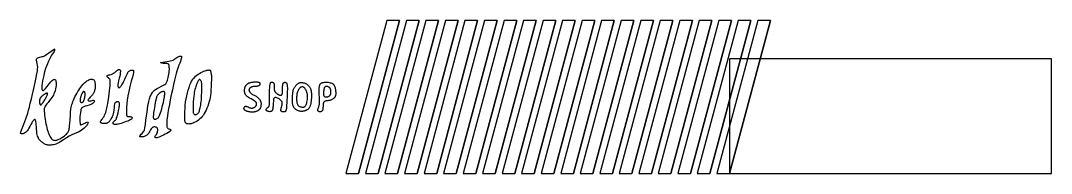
# Model space of a CAD drawing. Header units: millimetres. Extents: x -97 to 94, y 2 to 17.
# Drawn here: x -3.3 to 94.4, y 2.2 to 16.7 of the extents above; entities that cross this region are included whole.
import ezdxf

# ---------------------------------------------------------------- set-up
doc = ezdxf.new("R2010")
doc.units = ezdxf.units.MM
for name, color, linetype in [('FRONT BOX', 6, 'Continuous'), ('FRONT SERRATIONS', 2, 'Continuous'), ('text', 4, 'Continuous')]:
    doc.layers.add(name, color=color, linetype=linetype)

msp = doc.modelspace()

# ---------------------------------------------------------------- linework, layer by layer
at = {"layer": 'FRONT BOX'}
msp.add_lwpolyline([(63.878, 2.226), (94.378, 2.226), (94.378, 13.096), (63.878, 13.096)], close=True, dxfattribs=at)
at = {"layer": 'FRONT SERRATIONS'}
for points in [[(32.61, 16.714), (28.728, 2.226), (32.61, 16.714), (31.41, 16.714), (27.528, 2.226), (28.728, 2.226)], [(34.46, 16.714), (30.578, 2.226), (34.46, 16.714), (33.26, 16.714), (29.378, 2.226), (30.578, 2.226)], [(36.31, 16.714), (32.428, 2.226), (36.31, 16.714), (35.11, 16.714), (31.228, 2.226), (32.428, 2.226)], [(38.16, 16.714), (34.278, 2.226), (38.16, 16.714), (36.96, 16.714), (33.078, 2.226), (34.278, 2.226)], [(40.01, 16.714), (36.128, 2.226), (40.01, 16.714), (38.81, 16.714), (34.928, 2.226), (36.128, 2.226)], [(41.86, 16.714), (37.978, 2.226), (41.86, 16.714), (40.66, 16.714), (36.778, 2.226), (37.978, 2.226)], [(43.71, 16.714), (39.828, 2.226), (43.71, 16.714), (42.51, 16.714), (38.628, 2.226), (39.828, 2.226)], [(45.56, 16.714), (41.678, 2.226), (45.56, 16.714), (44.36, 16.714), (40.478, 2.226), (41.678, 2.226)], [(47.41, 16.714), (43.528, 2.226), (47.41, 16.714), (46.21, 16.714), (42.328, 2.226), (43.528, 2.226)], [(49.26, 16.714), (45.378, 2.226), (49.26, 16.714), (48.06, 16.714), (44.178, 2.226), (45.378, 2.226)], [(51.11, 16.714), (47.228, 2.226), (51.11, 16.714), (49.91, 16.714), (46.028, 2.226), (47.228, 2.226)], [(52.96, 16.714), (49.078, 2.226), (52.96, 16.714), (51.76, 16.714), (47.878, 2.226), (49.078, 2.226)], [(54.81, 16.714), (50.928, 2.226), (54.81, 16.714), (53.61, 16.714), (49.728, 2.226), (50.928, 2.226)], [(56.66, 16.714), (52.778, 2.226), (56.66, 16.714), (55.46, 16.714), (51.578, 2.226), (52.778, 2.226)], [(58.51, 16.714), (54.628, 2.226), (58.51, 16.714), (57.31, 16.714), (53.428, 2.226), (54.628, 2.226)], [(60.36, 16.714), (56.478, 2.226), (60.36, 16.714), (59.16, 16.714), (55.278, 2.226), (56.478, 2.226)], [(62.21, 16.714), (58.328, 2.226), (62.21, 16.714), (61.01, 16.714), (57.128, 2.226), (58.328, 2.226)], [(64.06, 16.714), (60.178, 2.226), (64.06, 16.714), (62.86, 16.714), (58.978, 2.226), (60.178, 2.226)], [(65.91, 16.714), (62.028, 2.226), (65.91, 16.714), (64.71, 16.714), (60.828, 2.226), (62.028, 2.226)], [(67.76, 16.714), (63.878, 2.226), (67.76, 16.714), (66.56, 16.714), (62.678, 2.226), (63.878, 2.226)]]:
    msp.add_lwpolyline(points, close=True, dxfattribs=at)
at = {"layer": 'text'}
for points in [[(-0.083, 13.943), (-0.095, 13.878), (-0.129, 13.794), (-0.185, 13.691), (-0.264, 13.567), (-0.366, 13.425), (-0.466, 13.259), (-0.566, 13.072), (-0.664, 12.862), (-0.762, 12.629), (-0.85, 12.399), (-0.928, 12.172), (-0.997, 11.946), (-1.056, 11.724), (-1.112, 11.493), (-1.162, 11.256), (-1.209, 11.01), (-1.251, 10.757), (-1.28, 10.554), (-1.297, 10.399), (-1.301, 10.294), (-1.293, 10.238), (-1.28, 10.192), (-1.263, 10.155), (-1.243, 10.129), (-1.218, 10.112), (-1.194, 10.1), (-1.17, 10.094), (-1.147, 10.091), (-1.125, 10.094), (-1.058, 10.157), (-0.947, 10.281), (-0.79, 10.465), (-0.589, 10.709), (-0.427, 10.898), (-0.304, 11.033), (-0.219, 11.112), (-0.172, 11.135), (-0.128, 11.146), (-0.086, 11.142), (-0.045, 11.125), (-0.007, 11.094), (0.024, 11.037), (0.048, 10.955), (0.064, 10.847), (0.072, 10.714), (0.067, 10.569), (0.048, 10.412), (0.014, 10.244), (-0.033, 10.064), (-0.083, 9.904), (-0.135, 9.766), (-0.19, 9.648), (-0.247, 9.552), (-0.326, 9.435), (-0.429, 9.297), (-0.554, 9.139), (-0.702, 8.961), (-0.819, 8.813), (-0.907, 8.694), (-0.965, 8.606), (-0.993, 8.549), (-1.016, 8.491), (-1.035, 8.433), (-1.05, 8.376), (-1.061, 8.318), (-1.064, 8.227), (-1.059, 8.102), (-1.048, 7.942), (-1.029, 7.749), (-1.004, 7.551), (-0.973, 7.349), (-0.937, 7.142), (-0.896, 6.932), (-0.853, 6.736), (-0.81, 6.556), (-0.767, 6.392), (-0.722, 6.243), (-0.673, 6.099), (-0.62, 5.962), (-0.561, 5.831), (-0.499, 5.705), (-0.436, 5.601), (-0.373, 5.516), (-0.309, 5.453), (-0.246, 5.41), (-0.179, 5.379), (-0.11, 5.361), (-0.039, 5.355), (0.035, 5.362), (0.134, 5.391), (0.257, 5.442), (0.405, 5.514), (0.578, 5.608), (0.729, 5.7), (0.858, 5.787), (0.966, 5.872), (1.052, 5.953), (1.124, 6.03), (1.18, 6.102), (1.221, 6.17), (1.246, 6.233), (1.27, 6.304), (1.292, 6.385), (1.311, 6.473), (1.329, 6.57), (1.349, 6.742), (1.37, 6.989), (1.393, 7.311), (1.417, 7.707), (1.443, 8.037), (1.471, 8.301), (1.501, 8.498), (1.533, 8.629), (1.57, 8.762), (1.611, 8.896), (1.656, 9.032), (1.707, 9.17), (1.768, 9.317), (1.84, 9.474), (1.922, 9.639), (2.016, 9.814), (2.111, 9.979), (2.208, 10.133), (2.306, 10.278), (2.406, 10.412), (2.503, 10.536), (2.599, 10.649), (2.693, 10.75), (2.784, 10.84), (2.877, 10.92), (2.97, 10.989), (3.065, 11.048), (3.16, 11.095), (3.245, 11.131), (3.321, 11.154), (3.386, 11.165), (3.443, 11.164), (3.495, 11.155), (3.545, 11.14), (3.59, 11.117), (3.633, 11.088), (3.668, 11.051), (3.698, 11.005), (3.721, 10.953), (3.737, 10.892), (3.75, 10.82), (3.761, 10.736), (3.769, 10.64), (3.774, 10.532), (3.774, 10.431), (3.767, 10.338), (3.755, 10.251), (3.737, 10.172), (3.716, 10.095), (3.692, 10.019), (3.665, 9.945), (3.634, 9.873), (3.582, 9.787), (3.507, 9.687), (3.409, 9.573), (3.289, 9.444), (3.196, 9.341), (3.129, 9.263), (3.089, 9.211), (3.075, 9.183), (3.076, 9.157), (3.093, 9.134), (3.126, 9.113), (3.173, 9.094), (3.232, 9.088), (3.303, 9.094), (3.385, 9.112), (3.478, 9.143), (3.555, 9.157), (3.614, 9.155), (3.657, 9.137), (3.684, 9.102), (3.69, 9.06), (3.676, 9.011), (3.643, 8.956), (3.589, 8.894), (3.496, 8.831), (3.364, 8.768), (3.191, 8.704), (2.979, 8.64), (2.81, 8.586), (2.685, 8.542), (2.603, 8.508), (2.565, 8.484), (2.53, 8.458), (2.499, 8.428), (2.471, 8.396), (2.447, 8.361), (2.422, 8.285), (2.396, 8.168), (2.369, 8.011), (2.342, 7.814), (2.323, 7.626), (2.313, 7.448), (2.312, 7.279), (2.32, 7.12), (2.33, 6.998), (2.341, 6.913), (2.355, 6.864), (2.37, 6.853), (2.387, 6.845), (2.407, 6.841), (2.429, 6.84), (2.453, 6.842), (2.502, 6.859), (2.575, 6.891), (2.672, 6.939), (2.794, 7.001), (2.897, 7.049), (2.981, 7.084), (3.058, 7.108), (3.118, 7.066), (3.086, 6.966), (3.038, 6.88), (2.993, 6.814), (2.943, 6.749), (2.886, 6.686), (2.813, 6.612), (2.721, 6.526), (2.611, 6.429), (2.484, 6.321), (2.338, 6.223), (2.172, 6.135), (1.986, 6.058), (1.781, 5.991), (1.555, 5.892), (1.309, 5.763), (1.042, 5.602), (0.754, 5.41), (0.511, 5.256), (0.311, 5.138), (0.155, 5.057), (0.043, 5.013), (-0.07, 4.976), (-0.183, 4.946), (-0.298, 4.923), (-0.415, 4.908), (-0.521, 4.9), (-0.617, 4.901), (-0.703, 4.909), (-0.78, 4.926), (-0.854, 4.948), (-0.927, 4.974), (-0.997, 5.005), (-1.066, 5.041), (-1.133, 5.082), (-1.2, 5.127), (-1.266, 5.178), (-1.331, 5.233), (-1.392, 5.291), (-1.45, 5.351), (-1.505, 5.414), (-1.556, 5.479), (-1.603, 5.557), (-1.646, 5.649), (-1.685, 5.754), (-1.72, 5.872), (-1.749, 6.02), (-1.773, 6.197), (-1.791, 6.405), (-1.804, 6.641), (-1.817, 6.837), (-1.831, 6.992), (-1.844, 7.105), (-1.859, 7.177), (-1.873, 7.238), (-1.888, 7.286), (-1.903, 7.323), (-1.918, 7.348), (-1.945, 7.35), (-1.982, 7.331), (-2.03, 7.29), (-2.089, 7.226), (-2.158, 7.133), (-2.236, 7.01), (-2.325, 6.857), (-2.422, 6.675), (-2.508, 6.521), (-2.581, 6.394), (-2.643, 6.295), (-2.693, 6.223), (-2.754, 6.16), (-2.827, 6.105), (-2.912, 6.057), (-3.008, 6.017), (-3.089, 5.99), (-3.153, 5.975), (-3.2, 5.972), (-3.231, 5.981), (-3.256, 5.994), (-3.276, 6.01), (-3.29, 6.031), (-3.297, 6.055), (-3.272, 6.153), (-3.212, 6.323), (-3.119, 6.566), (-2.992, 6.882), (-2.884, 7.158), (-2.796, 7.394), (-2.728, 7.589), (-2.679, 7.744), (-2.62, 7.949), (-2.549, 8.206), (-2.469, 8.514), (-2.378, 8.872), (-2.278, 9.284), (-2.169, 9.748), (-2.052, 10.266), (-1.927, 10.837), (-1.827, 11.308), (-1.753, 11.678), (-1.706, 11.948), (-1.684, 12.119), (-1.679, 12.291), (-1.69, 12.465), (-1.716, 12.64), (-1.759, 12.818), (-1.781, 12.959), (-1.781, 13.062), (-1.76, 13.129), (-1.717, 13.159), (-1.655, 13.188), (-1.573, 13.217), (-1.472, 13.244), (-1.352, 13.272), (-1.248, 13.298), (-1.162, 13.324), (-1.094, 13.349), (-1.042, 13.374), (-0.947, 13.432), (-0.809, 13.523), (-0.628, 13.647), (-0.403, 13.804), (-0.235, 13.922), (-0.122, 14.001), (-0.066, 14.04), (-0.066, 14.04), (-0.069, 14.024), (-0.075, 13.991)], [(11.936, 13.195), (11.921, 13.099), (11.889, 12.981), (11.843, 12.84), (11.78, 12.677), (11.703, 12.493), (11.63, 12.303), (11.561, 12.11), (11.498, 11.911), (11.44, 11.709), (11.369, 11.432), (11.285, 11.082), (11.189, 10.658), (11.081, 10.16), (10.98, 9.679), (10.887, 9.216), (10.802, 8.769), (10.725, 8.34), (10.662, 7.981), (10.615, 7.69), (10.583, 7.469), (10.566, 7.317), (10.554, 7.175), (10.547, 7.044), (10.544, 6.924), (10.546, 6.814), (10.554, 6.72), (10.569, 6.643), (10.589, 6.581), (10.617, 6.535), (10.654, 6.496), (10.702, 6.464), (10.759, 6.439), (10.827, 6.421), (10.879, 6.399), (10.915, 6.373), (10.936, 6.342), (10.94, 6.308), (10.905, 6.259), (10.83, 6.195), (10.715, 6.115), (10.561, 6.021), (10.406, 5.934), (10.252, 5.854), (10.098, 5.782), (9.945, 5.717), (9.817, 5.666), (9.714, 5.63), (9.638, 5.608), (9.587, 5.6), (9.541, 5.602), (9.502, 5.612), (9.468, 5.632), (9.44, 5.66), (9.436, 5.703), (9.456, 5.759), (9.499, 5.829), (9.567, 5.912), (9.62, 5.999), (9.659, 6.091), (9.683, 6.187), (9.693, 6.288), (9.695, 6.374), (9.689, 6.447), (9.674, 6.506), (9.65, 6.551), (9.613, 6.586), (9.563, 6.611), (9.499, 6.625), (9.421, 6.63), (9.351, 6.626), (9.289, 6.615), (9.235, 6.596), (9.188, 6.569), (9.138, 6.52), (9.082, 6.448), (9.023, 6.354), (8.958, 6.237), (8.897, 6.134), (8.837, 6.045), (8.78, 5.971), (8.725, 5.91), (8.668, 5.858), (8.611, 5.812), (8.552, 5.774), (8.492, 5.743), (8.424, 5.719), (8.348, 5.701), (8.265, 5.689), (8.173, 5.684), (8.102, 5.683), (8.052, 5.686), (8.021, 5.694), (8.011, 5.706), (8.004, 5.72), (8.001, 5.736), (8.001, 5.754), (8.004, 5.773), (8.028, 5.81), (8.072, 5.864), (8.137, 5.934), (8.222, 6.022), (8.294, 6.107), (8.353, 6.19), (8.398, 6.271), (8.429, 6.351), (8.471, 6.549), (8.522, 6.866), (8.583, 7.302), (8.653, 7.858), (8.714, 8.308), (8.765, 8.653), (8.807, 8.894), (8.839, 9.029), (8.873, 9.159), (8.908, 9.283), (8.946, 9.401), (8.985, 9.514), (9.029, 9.619), (9.078, 9.716), (9.131, 9.806), (9.189, 9.888), (9.245, 9.961), (9.299, 10.026), (9.352, 10.082), (9.402, 10.13), (9.498, 10.196), (9.64, 10.278), (9.826, 10.377), (10.058, 10.493), (10.239, 10.591), (10.371, 10.671), (10.453, 10.733), (10.485, 10.777), (10.517, 10.833), (10.551, 10.902), (10.585, 10.982), (10.62, 11.075), (10.654, 11.187), (10.687, 11.318), (10.719, 11.468), (10.749, 11.636), (10.772, 11.792), (10.788, 11.934), (10.795, 12.062), (10.795, 12.177), (10.793, 12.276), (10.788, 12.359), (10.78, 12.426), (10.771, 12.477), (10.757, 12.52), (10.74, 12.557), (10.72, 12.587), (10.696, 12.609), (10.647, 12.627), (10.573, 12.639), (10.474, 12.646), (10.351, 12.648), (10.245, 12.655), (10.157, 12.668), (10.075, 12.693), (9.959, 12.749), (10.587, 12.852), (10.878, 12.904), (11.042, 12.938), (11.149, 12.968), (11.198, 12.991), (11.258, 13.028), (11.329, 13.076), (11.411, 13.137), (11.505, 13.209), (11.594, 13.265), (11.68, 13.305), (11.763, 13.327), (11.842, 13.332), (11.901, 13.336), (11.94, 13.339), (11.96, 13.34), (11.96, 13.34), (11.956, 13.315), (11.948, 13.267)], [(7.393, 11.954), (7.4, 11.915), (7.403, 11.878), (7.404, 11.844), (7.402, 11.811), (7.398, 11.781), (7.361, 11.631), (7.292, 11.362), (7.19, 10.974), (7.056, 10.467), (6.947, 9.999), (6.864, 9.568), (6.807, 9.176), (6.775, 8.822), (6.751, 8.531), (6.735, 8.304), (6.726, 8.14), (6.726, 8.04), (6.727, 7.951), (6.731, 7.874), (6.737, 7.808), (6.744, 7.753), (6.758, 7.709), (6.776, 7.674), (6.8, 7.649), (6.83, 7.633), (6.873, 7.621), (6.93, 7.613), (7.001, 7.608), (7.086, 7.607), (7.153, 7.6), (7.203, 7.587), (7.235, 7.57), (7.25, 7.547), (7.26, 7.523), (7.266, 7.499), (7.268, 7.474), (7.265, 7.448), (7.246, 7.418), (7.208, 7.382), (7.154, 7.342), (7.082, 7.296), (6.985, 7.246), (6.863, 7.191), (6.716, 7.132), (6.544, 7.068), (6.384, 7.013), (6.236, 6.968), (6.101, 6.931), (5.978, 6.904), (5.873, 6.884), (5.787, 6.87), (5.72, 6.863), (5.672, 6.863), (5.629, 6.865), (5.591, 6.87), (5.558, 6.877), (5.53, 6.886), (5.507, 6.9), (5.489, 6.916), (5.476, 6.936), (5.467, 6.96), (5.462, 6.983), (5.459, 7.006), (5.459, 7.028), (5.462, 7.05), (5.481, 7.081), (5.516, 7.122), (5.566, 7.172), (5.631, 7.232), (5.685, 7.285), (5.727, 7.332), (5.757, 7.372), (5.776, 7.405), (5.803, 7.481), (5.839, 7.6), (5.883, 7.762), (5.935, 7.967), (5.978, 8.147), (6.012, 8.303), (6.036, 8.434), (6.051, 8.542), (6.062, 8.634), (6.069, 8.711), (6.072, 8.774), (6.071, 8.822), (6.067, 8.864), (6.06, 8.901), (6.049, 8.933), (6.035, 8.959), (6.015, 8.981), (5.987, 8.998), (5.953, 9.01), (5.913, 9.018), (5.873, 9.019), (5.833, 9.014), (5.793, 9.002), (5.753, 8.983), (5.717, 8.962), (5.686, 8.938), (5.658, 8.911), (5.635, 8.881), (5.61, 8.799), (5.583, 8.664), (5.555, 8.477), (5.524, 8.237), (5.494, 8.036), (5.463, 7.873), (5.431, 7.749), (5.398, 7.663), (5.364, 7.579), (5.326, 7.499), (5.287, 7.42), (5.245, 7.345), (5.203, 7.278), (5.162, 7.219), (5.121, 7.169), (5.081, 7.128), (5.039, 7.09), (4.996, 7.057), (4.951, 7.028), (4.904, 7.003), (4.852, 6.983), (4.794, 6.967), (4.73, 6.957), (4.66, 6.951), (4.594, 6.95), (4.53, 6.954), (4.469, 6.963), (4.411, 6.977), (4.364, 6.993), (4.327, 7.013), (4.301, 7.034), (4.285, 7.058), (4.274, 7.082), (4.268, 7.107), (4.266, 7.131), (4.268, 7.155), (4.289, 7.195), (4.329, 7.252), (4.388, 7.324), (4.466, 7.412), (4.538, 7.511), (4.605, 7.622), (4.667, 7.744), (4.724, 7.877), (4.775, 8.01), (4.819, 8.143), (4.856, 8.277), (4.887, 8.41), (4.917, 8.555), (4.947, 8.709), (4.975, 8.874), (5.003, 9.049), (5.032, 9.255), (5.063, 9.492), (5.096, 9.759), (5.13, 10.057), (5.158, 10.311), (5.178, 10.522), (5.191, 10.69), (5.196, 10.814), (5.198, 10.918), (5.195, 11.002), (5.188, 11.066), (5.176, 11.11), (5.154, 11.154), (5.12, 11.196), (5.075, 11.238), (5.019, 11.279), (4.973, 11.315), (4.939, 11.347), (4.916, 11.374), (4.904, 11.396), (4.895, 11.417), (4.89, 11.436), (4.888, 11.454), (4.89, 11.47), (4.897, 11.484), (4.909, 11.498), (4.926, 11.511), (4.947, 11.523), (4.994, 11.54), (5.066, 11.561), (5.162, 11.587), (5.283, 11.617), (5.399, 11.663), (5.51, 11.723), (5.616, 11.798), (5.717, 11.889), (5.801, 11.96), (5.87, 12.012), (5.921, 12.045), (5.957, 12.06), (5.992, 12.07), (6.025, 12.076), (6.057, 12.077), (6.088, 12.074), (6.113, 12.06), (6.132, 12.036), (6.145, 12), (6.152, 11.954), (6.155, 11.903), (6.155, 11.848), (6.151, 11.788), (6.143, 11.724), (6.123, 11.613), (6.089, 11.455), (6.043, 11.25), (5.984, 10.998), (5.941, 10.798), (5.916, 10.648), (5.908, 10.549), (5.918, 10.5), (5.928, 10.46), (5.939, 10.428), (5.951, 10.403), (5.964, 10.387), (5.978, 10.373), (5.992, 10.362), (6.007, 10.354), (6.023, 10.349), (6.045, 10.355), (6.075, 10.373), (6.112, 10.403), (6.155, 10.445), (6.201, 10.496), (6.249, 10.556), (6.299, 10.625), (6.352, 10.703), (6.416, 10.818), (6.492, 10.969), (6.58, 11.157), (6.68, 11.382), (6.763, 11.563), (6.828, 11.7), (6.875, 11.794), (6.906, 11.844), (6.94, 11.888), (6.98, 11.928), (7.023, 11.962), (7.071, 11.992), (7.122, 12.012), (7.176, 12.024), (7.234, 12.027), (7.294, 12.021), (7.339, 12.017), (7.369, 12.014), (7.384, 12.013), (7.384, 12.012), (7.386, 12.003), (7.389, 11.983)], [(14.702, 11.918), (14.723, 11.851), (14.742, 11.776), (14.757, 11.694), (14.769, 11.604), (14.779, 11.506), (14.782, 11.342), (14.779, 11.112), (14.771, 10.817), (14.756, 10.456), (14.738, 10.137), (14.715, 9.86), (14.689, 9.626), (14.658, 9.433), (14.617, 9.236), (14.566, 9.034), (14.504, 8.827), (14.432, 8.614), (14.356, 8.416), (14.278, 8.232), (14.196, 8.062), (14.111, 7.906), (14.017, 7.761), (13.915, 7.625), (13.804, 7.5), (13.684, 7.385), (13.56, 7.282), (13.432, 7.191), (13.299, 7.112), (13.162, 7.045), (13.041, 6.992), (12.937, 6.953), (12.849, 6.928), (12.777, 6.918), (12.709, 6.911), (12.643, 6.909), (12.58, 6.911), (12.519, 6.918), (12.465, 6.932), (12.418, 6.954), (12.377, 6.985), (12.342, 7.023), (12.313, 7.067), (12.289, 7.115), (12.271, 7.169), (12.257, 7.229), (12.249, 7.352), (12.248, 7.538), (12.252, 7.788), (12.262, 8.101), (12.28, 8.408), (12.307, 8.711), (12.342, 9.007), (12.386, 9.298), (12.44, 9.582), (12.503, 9.857), (12.577, 10.124), (12.66, 10.382), (12.742, 10.609), (12.822, 10.802), (12.901, 10.962), (12.978, 11.09), (13.066, 11.211), (13.164, 11.324), (13.273, 11.431), (13.393, 11.53), (13.52, 11.622), (13.654, 11.708), (13.795, 11.787), (13.942, 11.859), (14.073, 11.917), (14.186, 11.962), (14.281, 11.993), (14.359, 12.011), (14.43, 12.023), (14.493, 12.03), (14.548, 12.031), (14.597, 12.027), (14.633, 12.024), (14.657, 12.022), (14.669, 12.02), (14.669, 12.02), (14.675, 12.003), (14.686, 11.969)], [(13.585, 11.073), (13.54, 11.015), (13.499, 10.954), (13.46, 10.89), (13.426, 10.823), (13.395, 10.754), (13.363, 10.669), (13.33, 10.57), (13.295, 10.455), (13.26, 10.326), (13.226, 10.191), (13.194, 10.048), (13.163, 9.9), (13.134, 9.745), (13.108, 9.543), (13.086, 9.294), (13.067, 8.997), (13.052, 8.652), (13.044, 8.378), (13.043, 8.175), (13.05, 8.043), (13.064, 7.981), (13.083, 7.927), (13.109, 7.881), (13.139, 7.843), (13.176, 7.813), (13.217, 7.795), (13.262, 7.789), (13.312, 7.795), (13.366, 7.812), (13.416, 7.836), (13.462, 7.866), (13.503, 7.903), (13.54, 7.946), (13.576, 8), (13.609, 8.067), (13.64, 8.147), (13.669, 8.238), (13.697, 8.338), (13.723, 8.447), (13.747, 8.565), (13.77, 8.691), (13.791, 8.841), (13.811, 9.014), (13.829, 9.21), (13.845, 9.429), (13.857, 9.656), (13.866, 9.892), (13.87, 10.137), (13.871, 10.39), (13.868, 10.596), (13.862, 10.754), (13.853, 10.864), (13.841, 10.927), (13.822, 10.983), (13.794, 11.032), (13.76, 11.074), (13.717, 11.108), (13.685, 11.134), (13.664, 11.151), (13.642, 11.145), (13.619, 11.116)], [(19.357, 10.814), (19.364, 10.792), (19.369, 10.771), (19.372, 10.751), (19.374, 10.731), (19.373, 10.711), (19.371, 10.691), (19.368, 10.671), (19.363, 10.651), (19.356, 10.63), (19.348, 10.611), (19.339, 10.593), (19.328, 10.576), (19.317, 10.561), (19.296, 10.546), (19.268, 10.531), (19.23, 10.517), (19.185, 10.503), (19.127, 10.491), (19.058, 10.481), (18.977, 10.472), (18.883, 10.464), (18.803, 10.457), (18.737, 10.45), (18.683, 10.442), (18.643, 10.435), (18.606, 10.425), (18.573, 10.414), (18.543, 10.401), (18.517, 10.385), (18.492, 10.369), (18.468, 10.352), (18.446, 10.334), (18.425, 10.316), (18.406, 10.297), (18.39, 10.277), (18.376, 10.257), (18.365, 10.236), (18.356, 10.216), (18.349, 10.196), (18.344, 10.178), (18.341, 10.16), (18.342, 10.137), (18.349, 10.108), (18.359, 10.073), (18.375, 10.033), (18.393, 9.993), (18.413, 9.956), (18.436, 9.919), (18.462, 9.885), (18.489, 9.853), (18.519, 9.824), (18.551, 9.798), (18.584, 9.776), (18.629, 9.749), (18.686, 9.718), (18.753, 9.682), (18.832, 9.643), (18.901, 9.607), (18.96, 9.575), (19.009, 9.547), (19.048, 9.523), (19.088, 9.494), (19.13, 9.461), (19.172, 9.422), (19.216, 9.379), (19.257, 9.337), (19.295, 9.295), (19.33, 9.253), (19.362, 9.212), (19.389, 9.172), (19.413, 9.133), (19.432, 9.095), (19.448, 9.057), (19.461, 9.019), (19.471, 8.979), (19.479, 8.939), (19.484, 8.897), (19.487, 8.85), (19.487, 8.8), (19.485, 8.745), (19.481, 8.686), (19.475, 8.63), (19.467, 8.577), (19.456, 8.526), (19.444, 8.479), (19.429, 8.435), (19.412, 8.396), (19.393, 8.362), (19.372, 8.332), (19.348, 8.303), (19.321, 8.275), (19.292, 8.248), (19.259, 8.221), (19.226, 8.196), (19.19, 8.173), (19.153, 8.151), (19.115, 8.131), (19.075, 8.112), (19.034, 8.095), (18.992, 8.081), (18.948, 8.067), (18.902, 8.057), (18.854, 8.048), (18.804, 8.041), (18.752, 8.037), (18.699, 8.035), (18.647, 8.034), (18.594, 8.036), (18.54, 8.039), (18.487, 8.044), (18.434, 8.051), (18.381, 8.059), (18.328, 8.069), (18.277, 8.081), (18.228, 8.094), (18.18, 8.108), (18.134, 8.124), (18.092, 8.14), (18.053, 8.159), (18.018, 8.178), (17.987, 8.198), (17.959, 8.22), (17.933, 8.244), (17.911, 8.27), (17.892, 8.297), (17.877, 8.321), (17.868, 8.341), (17.863, 8.358), (17.863, 8.372), (17.865, 8.387), (17.869, 8.403), (17.873, 8.42), (17.88, 8.438), (17.89, 8.459), (17.903, 8.482), (17.921, 8.508), (17.942, 8.537), (17.961, 8.56), (17.979, 8.577), (17.995, 8.588), (18.01, 8.593), (18.025, 8.596), (18.042, 8.598), (18.059, 8.598), (18.077, 8.596), (18.115, 8.585), (18.173, 8.563), (18.251, 8.53), (18.348, 8.488), (18.428, 8.456), (18.492, 8.433), (18.539, 8.42), (18.569, 8.418), (18.599, 8.417), (18.627, 8.417), (18.655, 8.419), (18.682, 8.422), (18.71, 8.427), (18.74, 8.436), (18.772, 8.447), (18.805, 8.46), (18.838, 8.476), (18.87, 8.495), (18.902, 8.516), (18.933, 8.539), (18.96, 8.564), (18.984, 8.59), (19.004, 8.618), (19.02, 8.647), (19.034, 8.678), (19.046, 8.711), (19.056, 8.744), (19.064, 8.78), (19.068, 8.814), (19.067, 8.847), (19.062, 8.878), (19.052, 8.909), (19.039, 8.938), (19.023, 8.965), (19.004, 8.991), (18.982, 9.015), (18.924, 9.057), (18.831, 9.117), (18.701, 9.195), (18.535, 9.291), (18.4, 9.371), (18.295, 9.436), (18.22, 9.484), (18.176, 9.517), (18.137, 9.548), (18.103, 9.577), (18.076, 9.604), (18.053, 9.629), (18.032, 9.659), (18.012, 9.692), (17.993, 9.73), (17.976, 9.772), (17.961, 9.817), (17.948, 9.865), (17.938, 9.915), (17.931, 9.969), (17.926, 10.022), (17.923, 10.074), (17.922, 10.125), (17.923, 10.175), (17.927, 10.224), (17.934, 10.272), (17.945, 10.32), (17.958, 10.367), (17.973, 10.411), (17.991, 10.451), (18.01, 10.488), (18.032, 10.522), (18.054, 10.555), (18.077, 10.585), (18.101, 10.614), (18.126, 10.641), (18.152, 10.667), (18.181, 10.693), (18.212, 10.718), (18.245, 10.742), (18.278, 10.764), (18.309, 10.782), (18.341, 10.798), (18.371, 10.811), (18.411, 10.824), (18.462, 10.837), (18.521, 10.851), (18.591, 10.866), (18.66, 10.878), (18.727, 10.888), (18.794, 10.895), (18.859, 10.901), (18.922, 10.904), (18.984, 10.906), (19.043, 10.905), (19.101, 10.903), (19.153, 10.898), (19.202, 10.89), (19.246, 10.88), (19.286, 10.867), (19.316, 10.857), (19.336, 10.85), (19.346, 10.847), (19.346, 10.846), (19.348, 10.841), (19.352, 10.83)], [(20.488, 10.877), (20.532, 10.871), (20.569, 10.863), (20.599, 10.854), (20.623, 10.843), (20.64, 10.831), (20.656, 10.817), (20.671, 10.801), (20.685, 10.784), (20.698, 10.764), (20.708, 10.743), (20.717, 10.72), (20.723, 10.695), (20.727, 10.669), (20.73, 10.623), (20.731, 10.559), (20.731, 10.475), (20.729, 10.373), (20.73, 10.287), (20.733, 10.216), (20.739, 10.161), (20.748, 10.123), (20.759, 10.086), (20.771, 10.05), (20.784, 10.016), (20.799, 9.984), (20.816, 9.954), (20.835, 9.925), (20.856, 9.899), (20.879, 9.876), (20.906, 9.852), (20.936, 9.827), (20.97, 9.803), (21.008, 9.778), (21.047, 9.753), (21.087, 9.73), (21.128, 9.707), (21.17, 9.685), (21.208, 9.667), (21.243, 9.653), (21.275, 9.642), (21.303, 9.634), (21.331, 9.632), (21.359, 9.635), (21.388, 9.642), (21.417, 9.655), (21.442, 9.674), (21.464, 9.699), (21.483, 9.73), (21.498, 9.768), (21.51, 9.838), (21.518, 9.94), (21.522, 10.075), (21.523, 10.243), (21.526, 10.385), (21.53, 10.501), (21.537, 10.592), (21.545, 10.657), (21.557, 10.71), (21.571, 10.753), (21.589, 10.784), (21.609, 10.804), (21.632, 10.822), (21.655, 10.837), (21.681, 10.849), (21.708, 10.858), (21.735, 10.863), (21.762, 10.863), (21.79, 10.859), (21.817, 10.85), (21.842, 10.838), (21.864, 10.823), (21.884, 10.804), (21.902, 10.783), (21.918, 10.758), (21.931, 10.729), (21.942, 10.698), (21.951, 10.662), (21.958, 10.61), (21.965, 10.539), (21.972, 10.45), (21.977, 10.344), (21.978, 10.188), (21.975, 9.984), (21.967, 9.731), (21.954, 9.429), (21.941, 9.157), (21.927, 8.917), (21.913, 8.707), (21.898, 8.528), (21.883, 8.386), (21.869, 8.28), (21.854, 8.212), (21.84, 8.18), (21.826, 8.152), (21.81, 8.128), (21.794, 8.108), (21.776, 8.092), (21.756, 8.079), (21.732, 8.069), (21.704, 8.062), (21.673, 8.057), (21.643, 8.055), (21.615, 8.054), (21.587, 8.056), (21.562, 8.059), (21.536, 8.064), (21.51, 8.071), (21.484, 8.079), (21.458, 8.089), (21.435, 8.101), (21.415, 8.114), (21.397, 8.128), (21.383, 8.144), (21.373, 8.167), (21.367, 8.197), (21.366, 8.233), (21.369, 8.276), (21.379, 8.337), (21.396, 8.416), (21.421, 8.512), (21.453, 8.626), (21.477, 8.722), (21.492, 8.798), (21.498, 8.855), (21.496, 8.894), (21.491, 8.931), (21.484, 8.967), (21.475, 9.001), (21.462, 9.034), (21.436, 9.073), (21.396, 9.119), (21.341, 9.171), (21.273, 9.229), (21.203, 9.281), (21.131, 9.325), (21.058, 9.363), (20.984, 9.394), (20.92, 9.416), (20.868, 9.427), (20.828, 9.428), (20.798, 9.419), (20.772, 9.406), (20.748, 9.389), (20.726, 9.368), (20.708, 9.343), (20.693, 9.315), (20.68, 9.283), (20.671, 9.248), (20.664, 9.209), (20.657, 9.14), (20.65, 9.04), (20.642, 8.908), (20.633, 8.746), (20.624, 8.61), (20.615, 8.499), (20.605, 8.413), (20.595, 8.353), (20.584, 8.302), (20.574, 8.26), (20.563, 8.226), (20.553, 8.201), (20.538, 8.177), (20.518, 8.155), (20.494, 8.135), (20.465, 8.117), (20.433, 8.102), (20.398, 8.091), (20.36, 8.084), (20.319, 8.08), (20.278, 8.079), (20.237, 8.082), (20.196, 8.089), (20.155, 8.099), (20.116, 8.112), (20.079, 8.129), (20.045, 8.149), (20.013, 8.173), (19.99, 8.201), (19.975, 8.234), (19.969, 8.271), (19.972, 8.313), (19.989, 8.354), (20.02, 8.393), (20.065, 8.431), (20.125, 8.468), (20.173, 8.506), (20.211, 8.546), (20.237, 8.586), (20.253, 8.628), (20.266, 8.679), (20.276, 8.741), (20.284, 8.812), (20.289, 8.893), (20.293, 9.039), (20.296, 9.249), (20.298, 9.524), (20.299, 9.863), (20.302, 10.139), (20.309, 10.35), (20.318, 10.498), (20.331, 10.583), (20.345, 10.657), (20.36, 10.721), (20.376, 10.775), (20.394, 10.819), (20.408, 10.853), (20.417, 10.875), (20.421, 10.886), (20.422, 10.886), (20.433, 10.884), (20.455, 10.881)], [(23.582, 10.798), (23.64, 10.78), (23.694, 10.76), (23.742, 10.739), (23.786, 10.716), (23.824, 10.693), (23.863, 10.665), (23.902, 10.633), (23.942, 10.596), (23.982, 10.555), (24.02, 10.512), (24.055, 10.467), (24.088, 10.421), (24.118, 10.373), (24.144, 10.325), (24.166, 10.278), (24.184, 10.231), (24.199, 10.184), (24.212, 10.132), (24.225, 10.074), (24.237, 10.009), (24.248, 9.938), (24.256, 9.842), (24.26, 9.721), (24.26, 9.573), (24.256, 9.401), (24.247, 9.241), (24.234, 9.094), (24.216, 8.959), (24.193, 8.838), (24.17, 8.735), (24.148, 8.652), (24.126, 8.588), (24.104, 8.544), (24.081, 8.502), (24.057, 8.463), (24.033, 8.427), (24.007, 8.393), (23.978, 8.36), (23.946, 8.329), (23.91, 8.297), (23.871, 8.267), (23.831, 8.24), (23.79, 8.216), (23.749, 8.194), (23.707, 8.176), (23.663, 8.16), (23.615, 8.145), (23.564, 8.132), (23.51, 8.122), (23.456, 8.113), (23.403, 8.107), (23.351, 8.104), (23.299, 8.103), (23.246, 8.106), (23.194, 8.113), (23.14, 8.124), (23.087, 8.139), (23.034, 8.157), (22.982, 8.178), (22.931, 8.202), (22.882, 8.23), (22.834, 8.26), (22.789, 8.292), (22.746, 8.326), (22.705, 8.363), (22.668, 8.4), (22.635, 8.437), (22.607, 8.475), (22.583, 8.513), (22.561, 8.554), (22.542, 8.598), (22.525, 8.645), (22.51, 8.694), (22.498, 8.744), (22.488, 8.795), (22.479, 8.845), (22.473, 8.897), (22.47, 8.984), (22.468, 9.107), (22.469, 9.267), (22.472, 9.462), (22.478, 9.628), (22.485, 9.763), (22.494, 9.868), (22.505, 9.943), (22.516, 10.01), (22.528, 10.07), (22.541, 10.123), (22.554, 10.168), (22.571, 10.214), (22.592, 10.262), (22.617, 10.311), (22.646, 10.361), (22.677, 10.41), (22.709, 10.457), (22.744, 10.503), (22.78, 10.547), (22.816, 10.588), (22.851, 10.626), (22.887, 10.661), (22.923, 10.692), (22.959, 10.721), (22.997, 10.748), (23.035, 10.771), (23.073, 10.792), (23.111, 10.809), (23.149, 10.821), (23.187, 10.83), (23.224, 10.834), (23.265, 10.837), (23.31, 10.837), (23.359, 10.836), (23.413, 10.832), (23.453, 10.829), (23.479, 10.828), (23.493, 10.827), (23.493, 10.827), (23.508, 10.822), (23.538, 10.812)], [(26.38, 10.627), (26.418, 10.567), (26.451, 10.504), (26.479, 10.436), (26.501, 10.363), (26.519, 10.287), (26.534, 10.206), (26.546, 10.122), (26.555, 10.034), (26.561, 9.943), (26.565, 9.863), (26.565, 9.796), (26.563, 9.742), (26.558, 9.7), (26.551, 9.659), (26.543, 9.619), (26.533, 9.581), (26.521, 9.544), (26.509, 9.511), (26.496, 9.482), (26.482, 9.457), (26.467, 9.436), (26.449, 9.414), (26.429, 9.393), (26.406, 9.371), (26.381, 9.348), (26.348, 9.323), (26.308, 9.296), (26.26, 9.266), (26.204, 9.234), (26.152, 9.206), (26.104, 9.184), (26.058, 9.166), (26.016, 9.153), (25.964, 9.14), (25.9, 9.128), (25.825, 9.116), (25.74, 9.104), (25.666, 9.091), (25.604, 9.076), (25.553, 9.06), (25.514, 9.042), (25.482, 9.024), (25.456, 9.005), (25.437, 8.986), (25.425, 8.966), (25.414, 8.945), (25.404, 8.921), (25.395, 8.896), (25.387, 8.869), (25.379, 8.821), (25.372, 8.75), (25.366, 8.657), (25.36, 8.541), (25.353, 8.444), (25.345, 8.364), (25.337, 8.302), (25.327, 8.257), (25.315, 8.219), (25.302, 8.187), (25.287, 8.162), (25.27, 8.144), (25.251, 8.128), (25.232, 8.114), (25.212, 8.103), (25.191, 8.093), (25.168, 8.085), (25.144, 8.078), (25.118, 8.073), (25.09, 8.069), (25.063, 8.067), (25.036, 8.068), (25.01, 8.071), (24.984, 8.076), (24.96, 8.086), (24.938, 8.1), (24.917, 8.118), (24.898, 8.14), (24.882, 8.163), (24.869, 8.186), (24.86, 8.211), (24.853, 8.235), (24.856, 8.274), (24.869, 8.327), (24.893, 8.394), (24.926, 8.475), (24.954, 8.547), (24.976, 8.609), (24.992, 8.663), (25.002, 8.707), (25.01, 8.753), (25.017, 8.802), (25.021, 8.854), (25.023, 8.908), (25.023, 9.022), (25.019, 9.198), (25.011, 9.433), (25.001, 9.73), (24.995, 9.971), (24.994, 10.156), (24.996, 10.285), (25.003, 10.359), (25.013, 10.427), (25.024, 10.49), (25.037, 10.547), (25.053, 10.599), (25.069, 10.644), (25.086, 10.681), (25.104, 10.71), (25.122, 10.732), (25.143, 10.753), (25.167, 10.772), (25.193, 10.789), (25.221, 10.805), (25.265, 10.82), (25.324, 10.834), (25.399, 10.848), (25.49, 10.862), (25.58, 10.87), (25.671, 10.873), (25.762, 10.871), (25.852, 10.864), (25.941, 10.85), (26.028, 10.829), (26.113, 10.802), (26.197, 10.768), (26.26, 10.743), (26.302, 10.726), (26.323, 10.717), (26.323, 10.717), (26.333, 10.702), (26.352, 10.672)], [(-1.067, 9.706), (-1.151, 9.648), (-1.22, 9.596), (-1.276, 9.55), (-1.318, 9.512), (-1.346, 9.479), (-1.372, 9.447), (-1.396, 9.415), (-1.417, 9.384), (-1.436, 9.352), (-1.453, 9.319), (-1.468, 9.285), (-1.482, 9.248), (-1.494, 9.21), (-1.503, 9.171), (-1.51, 9.13), (-1.515, 9.088), (-1.518, 9.044), (-1.518, 9.003), (-1.515, 8.963), (-1.509, 8.925), (-1.499, 8.888), (-1.49, 8.857), (-1.481, 8.829), (-1.471, 8.806), (-1.462, 8.787), (-1.454, 8.771), (-1.446, 8.758), (-1.438, 8.748), (-1.431, 8.741), (-1.423, 8.736), (-1.415, 8.733), (-1.406, 8.731), (-1.396, 8.731), (-1.385, 8.734), (-1.373, 8.737), (-1.361, 8.743), (-1.347, 8.75), (-1.329, 8.764), (-1.308, 8.786), (-1.282, 8.814), (-1.253, 8.849), (-1.217, 8.897), (-1.174, 8.958), (-1.124, 9.033), (-1.068, 9.121), (-1.016, 9.206), (-0.968, 9.288), (-0.923, 9.367), (-0.883, 9.444), (-0.848, 9.512), (-0.819, 9.573), (-0.796, 9.626), (-0.779, 9.67), (-0.765, 9.71), (-0.755, 9.744), (-0.749, 9.773), (-0.746, 9.797), (-0.748, 9.816), (-0.755, 9.83), (-0.768, 9.838), (-0.785, 9.842), (-0.806, 9.842), (-0.83, 9.837), (-0.859, 9.827), (-0.891, 9.814), (-0.916, 9.804), (-0.932, 9.797), (-0.94, 9.794), (-0.941, 9.793), (-0.962, 9.779), (-1.004, 9.75)], [(2.628, 9.969), (2.61, 9.949), (2.592, 9.927), (2.574, 9.902), (2.557, 9.874), (2.54, 9.843), (2.521, 9.803), (2.5, 9.756), (2.476, 9.699), (2.451, 9.634), (2.428, 9.571), (2.407, 9.509), (2.389, 9.45), (2.372, 9.392), (2.358, 9.34), (2.348, 9.294), (2.341, 9.255), (2.337, 9.221), (2.335, 9.188), (2.334, 9.157), (2.336, 9.127), (2.338, 9.099), (2.343, 9.073), (2.35, 9.049), (2.359, 9.028), (2.37, 9.01), (2.382, 8.993), (2.396, 8.978), (2.411, 8.966), (2.427, 8.955), (2.442, 8.948), (2.457, 8.943), (2.471, 8.941), (2.485, 8.943), (2.5, 8.946), (2.515, 8.95), (2.531, 8.956), (2.549, 8.963), (2.567, 8.973), (2.587, 8.988), (2.607, 9.005), (2.629, 9.026), (2.649, 9.052), (2.669, 9.082), (2.687, 9.116), (2.703, 9.155), (2.72, 9.198), (2.736, 9.245), (2.751, 9.296), (2.766, 9.351), (2.779, 9.406), (2.79, 9.462), (2.798, 9.517), (2.805, 9.573), (2.809, 9.627), (2.812, 9.679), (2.813, 9.729), (2.812, 9.777), (2.81, 9.817), (2.806, 9.85), (2.801, 9.875), (2.795, 9.893), (2.788, 9.909), (2.781, 9.923), (2.774, 9.935), (2.766, 9.945), (2.754, 9.955), (2.738, 9.965), (2.717, 9.975), (2.693, 9.984), (2.674, 9.992), (2.662, 9.996), (2.656, 9.999), (2.656, 9.999), (2.651, 9.994), (2.642, 9.984)], [(9.941, 9.866), (9.847, 9.798), (9.769, 9.737), (9.709, 9.681), (9.666, 9.631), (9.641, 9.587), (9.616, 9.535), (9.591, 9.476), (9.567, 9.409), (9.543, 9.334), (9.509, 9.184), (9.467, 8.959), (9.416, 8.659), (9.355, 8.283), (9.31, 7.986), (9.281, 7.768), (9.266, 7.63), (9.267, 7.57), (9.275, 7.517), (9.289, 7.47), (9.309, 7.43), (9.337, 7.397), (9.372, 7.375), (9.415, 7.365), (9.467, 7.366), (9.526, 7.378), (9.582, 7.397), (9.633, 7.421), (9.681, 7.452), (9.725, 7.488), (9.766, 7.533), (9.804, 7.587), (9.838, 7.649), (9.869, 7.719), (9.908, 7.824), (9.954, 7.963), (10.009, 8.136), (10.071, 8.343), (10.129, 8.549), (10.182, 8.754), (10.231, 8.957), (10.275, 9.158), (10.31, 9.334), (10.336, 9.483), (10.352, 9.607), (10.359, 9.704), (10.362, 9.783), (10.363, 9.844), (10.362, 9.887), (10.357, 9.912), (10.35, 9.933), (10.342, 9.95), (10.332, 9.964), (10.321, 9.975), (10.298, 9.981), (10.265, 9.983), (10.221, 9.982), (10.166, 9.976), (10.125, 9.972), (10.098, 9.969), (10.084, 9.967), (10.084, 9.967), (10.06, 9.95), (10.013, 9.916)], [(23.145, 10.305), (23.093, 10.239), (23.046, 10.171), (23.004, 10.099), (22.968, 10.025), (22.938, 9.947), (22.912, 9.864), (22.891, 9.777), (22.875, 9.684), (22.863, 9.586), (22.856, 9.485), (22.853, 9.381), (22.853, 9.275), (22.857, 9.166), (22.865, 9.069), (22.876, 8.984), (22.891, 8.91), (22.908, 8.849), (22.929, 8.794), (22.952, 8.745), (22.978, 8.703), (23.007, 8.666), (23.042, 8.634), (23.081, 8.605), (23.126, 8.58), (23.176, 8.559), (23.229, 8.541), (23.286, 8.528), (23.346, 8.519), (23.408, 8.514), (23.461, 8.512), (23.505, 8.514), (23.539, 8.52), (23.563, 8.529), (23.586, 8.54), (23.609, 8.553), (23.631, 8.567), (23.652, 8.584), (23.675, 8.609), (23.701, 8.643), (23.728, 8.686), (23.757, 8.738), (23.784, 8.807), (23.81, 8.892), (23.834, 8.995), (23.856, 9.115), (23.872, 9.23), (23.883, 9.341), (23.888, 9.446), (23.888, 9.547), (23.883, 9.641), (23.872, 9.73), (23.856, 9.813), (23.834, 9.889), (23.813, 9.957), (23.792, 10.016), (23.771, 10.067), (23.751, 10.109), (23.728, 10.15), (23.705, 10.19), (23.679, 10.23), (23.652, 10.268), (23.627, 10.302), (23.603, 10.329), (23.581, 10.352), (23.56, 10.368), (23.538, 10.384), (23.516, 10.397), (23.493, 10.41), (23.47, 10.421), (23.439, 10.427), (23.401, 10.428), (23.356, 10.424), (23.303, 10.416), (23.264, 10.41), (23.238, 10.405), (23.224, 10.403), (23.224, 10.403), (23.211, 10.387), (23.185, 10.354)], [(25.761, 10.46), (25.725, 10.463), (25.692, 10.463), (25.66, 10.461), (25.631, 10.457), (25.603, 10.45), (25.578, 10.441), (25.555, 10.429), (25.535, 10.414), (25.518, 10.397), (25.502, 10.378), (25.488, 10.358), (25.477, 10.335), (25.467, 10.311), (25.457, 10.274), (25.446, 10.222), (25.435, 10.157), (25.424, 10.078), (25.415, 10.001), (25.41, 9.927), (25.407, 9.855), (25.408, 9.785), (25.409, 9.729), (25.411, 9.686), (25.414, 9.657), (25.418, 9.64), (25.423, 9.624), (25.429, 9.609), (25.435, 9.593), (25.443, 9.578), (25.452, 9.564), (25.461, 9.551), (25.472, 9.539), (25.483, 9.527), (25.496, 9.517), (25.509, 9.507), (25.524, 9.499), (25.54, 9.491), (25.556, 9.485), (25.574, 9.481), (25.592, 9.478), (25.612, 9.476), (25.633, 9.476), (25.656, 9.477), (25.681, 9.478), (25.707, 9.48), (25.737, 9.485), (25.769, 9.492), (25.804, 9.501), (25.842, 9.512), (25.874, 9.523), (25.901, 9.534), (25.923, 9.544), (25.939, 9.555), (25.955, 9.567), (25.97, 9.579), (25.985, 9.592), (26, 9.606), (26.012, 9.62), (26.024, 9.633), (26.034, 9.647), (26.043, 9.66), (26.051, 9.675), (26.058, 9.691), (26.065, 9.709), (26.072, 9.727), (26.078, 9.749), (26.083, 9.774), (26.088, 9.802), (26.093, 9.833), (26.096, 9.866), (26.099, 9.9), (26.101, 9.936), (26.103, 9.973), (26.102, 10.013), (26.099, 10.055), (26.094, 10.1), (26.087, 10.148), (26.08, 10.188), (26.072, 10.221), (26.063, 10.247), (26.053, 10.266), (26.044, 10.283), (26.034, 10.299), (26.023, 10.313), (26.013, 10.326), (25.993, 10.343), (25.965, 10.363), (25.928, 10.387), (25.883, 10.414), (25.848, 10.435), (25.826, 10.448), (25.814, 10.455), (25.814, 10.455), (25.805, 10.456), (25.787, 10.458)]]:
    msp.add_lwpolyline(points, close=True, dxfattribs=at)

doc.saveas('drawing.dxf')
